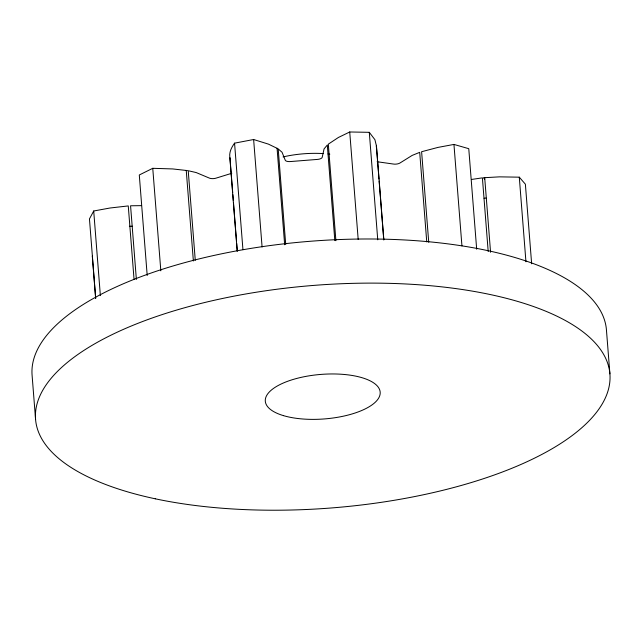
<?xml version="1.0" encoding="UTF-8"?>
<svg xmlns="http://www.w3.org/2000/svg" width="642" height="642" viewBox="0 0 642 642"><rect width="100%" height="100%" fill="white"/><g stroke="black" fill="none" stroke-linecap="round" stroke-linejoin="round"><path stroke-width="0.96" d="M376.405 145.838L374.912 139.683L369.294 132.324L349.73 131.979L338.382 137.484L328.311 144.153L335.91 240.694M376.292 147.026L376.389 146.215L378.973 179.054M134.066 279.575L128.264 205.922L110.015 208.008L93.708 211.001L89.455 218.906L95.722 298.53M277.737 148.631L268.42 144.121L253.63 139.515L234.555 143.158C231.698 147.114 229.154 151.913 229.796 156.953L237.235 251.503M187.408 170.587L172.754 168.942L152.756 168.308L139.29 174.977L147.203 275.498M231.802 173.276L216.539 177.986A5.024 1.95 -4.5 0 1 209.501 178.147L196.147 172.546L188.226 170.724L195.272 260.299M471.806 179.415L482.399 177.85L488.193 251.495M476.677 249.208L468.764 148.687L453.95 144.426L438.029 147.395L421.609 151.721L428.736 242.283M484.076 198.274L486.01 198.033M531.648 263.814L525.381 184.198L519.29 177.176L499.468 176.855L483.354 177.754L484.71 179.07M129.379 226.297L132.292 226.193M141.288 205.649L130.567 205.777L136.369 279.422M377.119 161.736L392.968 163.983A5.024 1.95 -4.5 0 0 399.942 163.028L412.188 155.396L419.707 152.347L426.753 241.922M230.181 158.63L229.964 157.836L232.701 192.672M609.9 373.869L606.425 329.747A288.065 111.628 -4.5 0 0 310.006 241.296A288.065 111.628 -4.5 0 0 32.1 375.337L35.575 419.467M519.29 177.176L525.942 261.767M484.694 177.625L490.568 252.274M453.95 144.426L461.943 245.942M376.405 145.317L383.844 239.867M379.125 181.044L383.747 239.771M369.294 132.324L377.753 239.819M349.73 131.979L358.188 239.466M334.827 240.573L327.308 145.028L324.058 148.904L322.204 157.322A5.024 1.95 -4.5 0 1 316.787 159.465L290.97 161.511A5.024 1.95 -4.5 0 1 285.273 160.251L282.047 152.242L278.203 148.92L285.722 244.466M277.063 148.214L284.663 244.754M253.63 139.515L262.088 247.001M234.555 143.158L242.941 249.65M232.861 194.662L233.327 200.633M233.487 202.623L236.537 241.44M236.697 243.43L237.243 250.396M186.244 170.403L193.37 260.973M152.756 168.308L160.829 270.82M93.708 211.001L100.369 295.601M92.312 256.15L95.602 297.952M283.074 156.913A57.611 22.326 -4.5 0 1 323.263 153.582M327.982 153.96A57.611 22.326 -4.5 0 1 329.811 154.16M155.268 498.802A288.065 111.628 -4.5 0 0 608.648 388.587A288.065 111.628 -4.5 0 0 204.292 302.615A288.065 111.628 -4.5 0 0 155.268 498.802M283.435 415.623A57.611 22.326 -4.5 0 0 378.692 398.024A57.611 22.326 -4.5 0 0 306.082 376.356A57.611 22.326 -4.5 0 0 283.435 415.623"/></g></svg>
